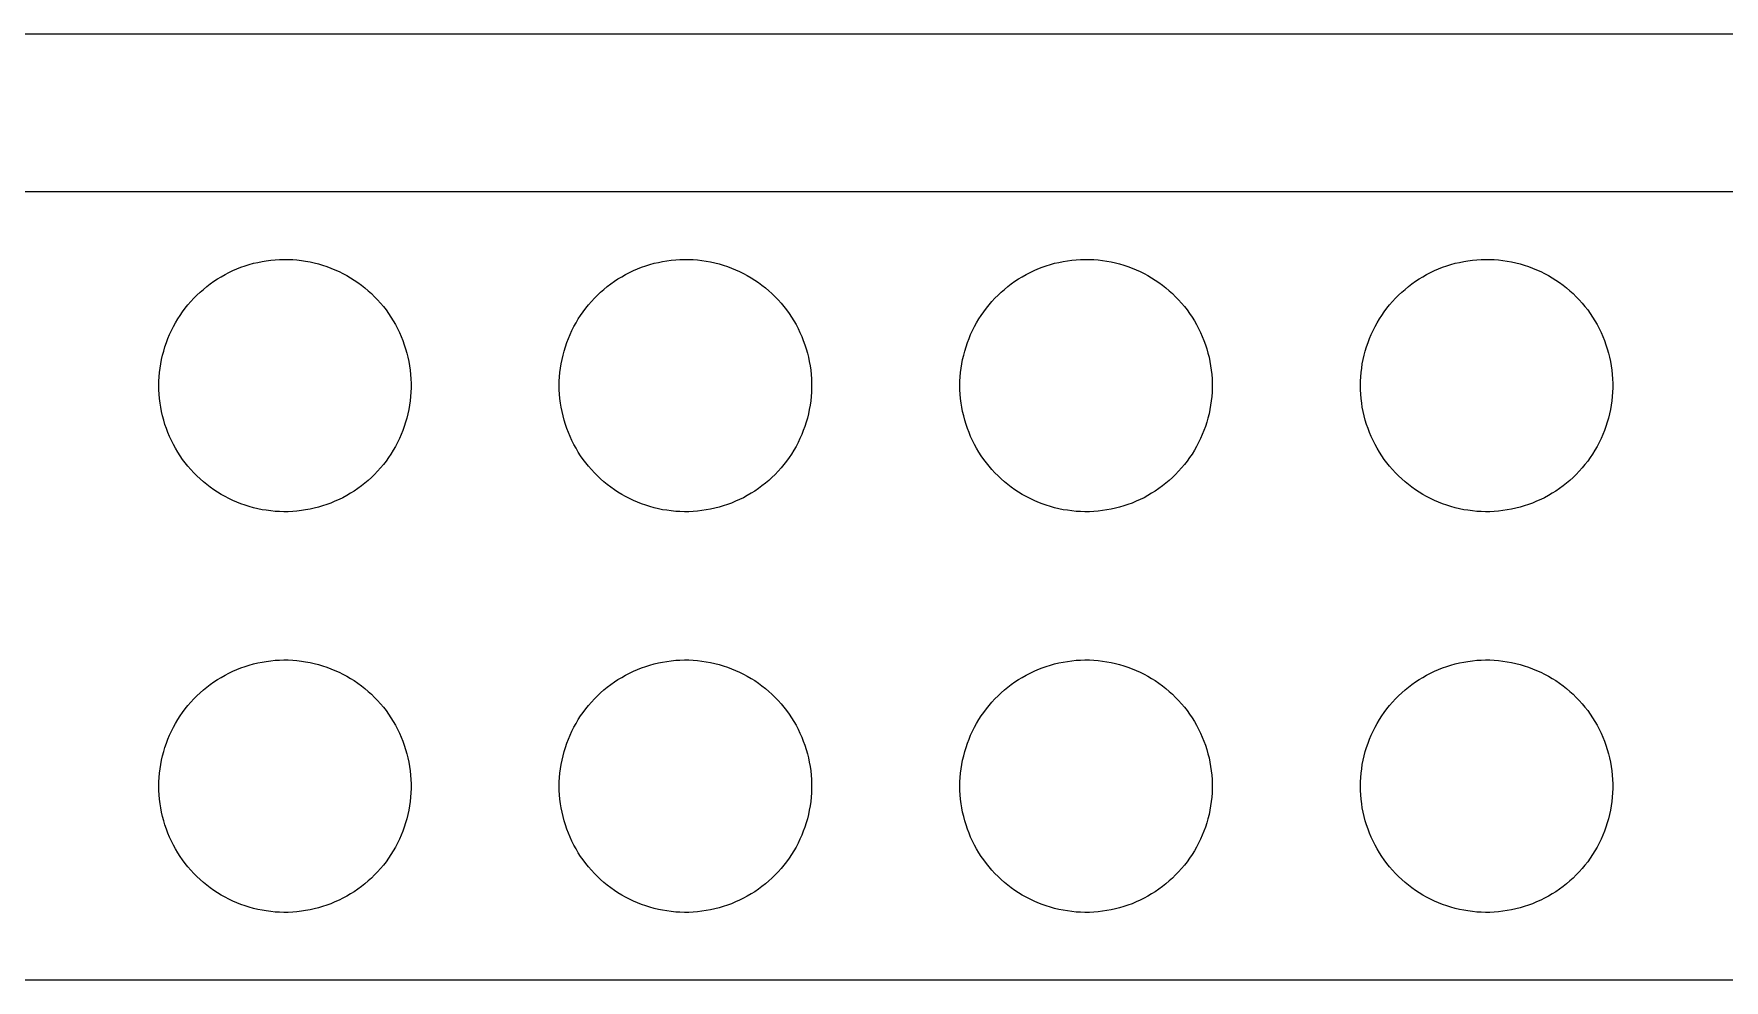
# Model space of a CAD drawing. Header units: millimetres. Extents: x -87 to 0, y -2.5 to 56.
# Drawn here: x -42.98 to -32.26, y 50 to 56 of the extents above; entities that cross this region are included whole.
import ezdxf

# ---------------------------------------------------------------- set-up
doc = ezdxf.new("R2010")
doc.units = ezdxf.units.MM
doc.header["$MEASUREMENT"] = 0
for name, color, linetype, true_color in [('BOARD_OUTLINE', 254, 'Continuous', 0xd6d6d6), ('PARTS_TOP', 111, 'Continuous', 0x7fffbf), ('PINS_TOP', 1, 'Continuous', 0xff0000)]:
    doc.layers.add(name, color=color, linetype=linetype, true_color=true_color)

msp = doc.modelspace()

# ---------------------------------------------------------------- linework, layer by layer
at = {"layer": 'BOARD_OUTLINE'}
msp.add_lwpolyline([(-82, 56), (-3, 56)], dxfattribs=at)
at = {"layer": 'PARTS_TOP'}
msp.add_lwpolyline([(-7.1, 50), (-57.9, 50), (-57.9, 55), (-7.1, 55), (-7.1, 50)], dxfattribs=at)
at = {"layer": 'PINS_TOP'}
for points in [[(-42.19, 53.77), (-42.19, 53.798), (-42.188, 53.825), (-42.186, 53.853), (-42.182, 53.881), (-42.178, 53.908), (-42.173, 53.935), (-42.166, 53.962), (-42.159, 53.989), (-42.151, 54.016), (-42.142, 54.042), (-42.132, 54.068), (-42.122, 54.094), (-42.11, 54.119), (-42.097, 54.144), (-42.084, 54.168), (-42.07, 54.192), (-42.055, 54.215), (-42.039, 54.238), (-42.022, 54.26), (-42.005, 54.282), (-41.987, 54.303), (-41.968, 54.323), (-41.948, 54.343), (-41.928, 54.362), (-41.907, 54.38), (-41.886, 54.398), (-41.864, 54.415), (-41.841, 54.431), (-41.818, 54.446), (-41.794, 54.46), (-41.77, 54.474), (-41.745, 54.487), (-41.72, 54.499), (-41.695, 54.51), (-41.669, 54.52), (-41.642, 54.529), (-41.616, 54.537), (-41.589, 54.545), (-41.562, 54.551), (-41.535, 54.557), (-41.508, 54.561), (-41.48, 54.565), (-41.452, 54.568), (-41.425, 54.569), (-41.397, 54.57), (-41.369, 54.57), (-41.341, 54.569), (-41.314, 54.566), (-41.286, 54.563), (-41.259, 54.559), (-41.231, 54.554), (-41.204, 54.548), (-41.177, 54.541), (-41.151, 54.533), (-41.124, 54.525), (-41.098, 54.515), (-41.073, 54.504), (-41.047, 54.493), (-41.022, 54.481), (-40.998, 54.467), (-40.974, 54.453), (-40.951, 54.439), (-40.928, 54.423), (-40.905, 54.406), (-40.883, 54.389), (-40.862, 54.371), (-40.842, 54.353), (-40.822, 54.333), (-40.803, 54.313), (-40.784, 54.292), (-40.766, 54.271), (-40.749, 54.249), (-40.733, 54.227), (-40.718, 54.204), (-40.703, 54.18), (-40.689, 54.156), (-40.676, 54.131), (-40.664, 54.106), (-40.653, 54.081), (-40.643, 54.055), (-40.633, 54.029), (-40.625, 54.003), (-40.617, 53.976), (-40.61, 53.949), (-40.605, 53.922), (-40.6, 53.894), (-40.596, 53.867), (-40.593, 53.839), (-40.591, 53.812), (-40.59, 53.784), (-40.59, 53.756), (-40.591, 53.728), (-40.593, 53.701), (-40.596, 53.673), (-40.6, 53.646), (-40.605, 53.618), (-40.61, 53.591), (-40.617, 53.564), (-40.625, 53.537), (-40.633, 53.511), (-40.643, 53.485), (-40.653, 53.459), (-40.664, 53.434), (-40.676, 53.409), (-40.689, 53.384), (-40.703, 53.36), (-40.718, 53.336), (-40.733, 53.313), (-40.749, 53.291), (-40.766, 53.269), (-40.784, 53.248), (-40.803, 53.227), (-40.822, 53.207), (-40.842, 53.187), (-40.862, 53.169), (-40.883, 53.151), (-40.905, 53.134), (-40.928, 53.117), (-40.951, 53.101), (-40.974, 53.087), (-40.998, 53.073), (-41.022, 53.059), (-41.047, 53.047), (-41.073, 53.036), (-41.098, 53.025), (-41.124, 53.015), (-41.151, 53.007), (-41.177, 52.999), (-41.204, 52.992), (-41.231, 52.986), (-41.259, 52.981), (-41.286, 52.977), (-41.314, 52.974), (-41.341, 52.971), (-41.369, 52.97), (-41.397, 52.97), (-41.425, 52.971), (-41.452, 52.972), (-41.48, 52.975), (-41.508, 52.979), (-41.535, 52.983), (-41.562, 52.989), (-41.589, 52.995), (-41.616, 53.003), (-41.642, 53.011), (-41.669, 53.02), (-41.695, 53.03), (-41.72, 53.041), (-41.745, 53.053), (-41.77, 53.066), (-41.794, 53.08), (-41.818, 53.094), (-41.841, 53.109), (-41.864, 53.125), (-41.886, 53.142), (-41.907, 53.16), (-41.928, 53.178), (-41.948, 53.197), (-41.968, 53.217), (-41.987, 53.237), (-42.005, 53.258), (-42.022, 53.28), (-42.039, 53.302), (-42.055, 53.325), (-42.07, 53.348), (-42.084, 53.372), (-42.097, 53.396), (-42.11, 53.421), (-42.122, 53.446), (-42.132, 53.472), (-42.142, 53.498), (-42.151, 53.524), (-42.159, 53.551), (-42.166, 53.578), (-42.173, 53.605), (-42.178, 53.632), (-42.182, 53.659), (-42.186, 53.687), (-42.188, 53.715), (-42.19, 53.742), (-42.19, 53.77)], [(-39.65, 53.77), (-39.65, 53.798), (-39.648, 53.825), (-39.646, 53.853), (-39.642, 53.881), (-39.638, 53.908), (-39.633, 53.935), (-39.626, 53.962), (-39.619, 53.989), (-39.611, 54.016), (-39.602, 54.042), (-39.592, 54.068), (-39.582, 54.094), (-39.57, 54.119), (-39.557, 54.144), (-39.544, 54.168), (-39.53, 54.192), (-39.515, 54.215), (-39.499, 54.238), (-39.482, 54.26), (-39.465, 54.282), (-39.447, 54.303), (-39.428, 54.323), (-39.408, 54.343), (-39.388, 54.362), (-39.367, 54.38), (-39.346, 54.398), (-39.324, 54.415), (-39.301, 54.431), (-39.278, 54.446), (-39.254, 54.46), (-39.23, 54.474), (-39.205, 54.487), (-39.18, 54.499), (-39.155, 54.51), (-39.129, 54.52), (-39.102, 54.529), (-39.076, 54.537), (-39.049, 54.545), (-39.022, 54.551), (-38.995, 54.557), (-38.968, 54.561), (-38.94, 54.565), (-38.912, 54.568), (-38.885, 54.569), (-38.857, 54.57), (-38.829, 54.57), (-38.801, 54.569), (-38.774, 54.566), (-38.746, 54.563), (-38.719, 54.559), (-38.691, 54.554), (-38.664, 54.548), (-38.637, 54.541), (-38.611, 54.533), (-38.584, 54.525), (-38.558, 54.515), (-38.533, 54.504), (-38.507, 54.493), (-38.482, 54.481), (-38.458, 54.467), (-38.434, 54.453), (-38.411, 54.439), (-38.388, 54.423), (-38.365, 54.406), (-38.343, 54.389), (-38.322, 54.371), (-38.302, 54.353), (-38.282, 54.333), (-38.263, 54.313), (-38.244, 54.292), (-38.226, 54.271), (-38.209, 54.249), (-38.193, 54.227), (-38.178, 54.204), (-38.163, 54.18), (-38.149, 54.156), (-38.136, 54.131), (-38.124, 54.106), (-38.113, 54.081), (-38.103, 54.055), (-38.093, 54.029), (-38.085, 54.003), (-38.077, 53.976), (-38.07, 53.949), (-38.065, 53.922), (-38.06, 53.894), (-38.056, 53.867), (-38.053, 53.839), (-38.051, 53.812), (-38.05, 53.784), (-38.05, 53.756), (-38.051, 53.728), (-38.053, 53.701), (-38.056, 53.673), (-38.06, 53.646), (-38.065, 53.618), (-38.07, 53.591), (-38.077, 53.564), (-38.085, 53.537), (-38.093, 53.511), (-38.103, 53.485), (-38.113, 53.459), (-38.124, 53.434), (-38.136, 53.409), (-38.149, 53.384), (-38.163, 53.36), (-38.178, 53.336), (-38.193, 53.313), (-38.209, 53.291), (-38.226, 53.269), (-38.244, 53.248), (-38.263, 53.227), (-38.282, 53.207), (-38.302, 53.187), (-38.322, 53.169), (-38.343, 53.151), (-38.365, 53.134), (-38.388, 53.117), (-38.411, 53.101), (-38.434, 53.087), (-38.458, 53.073), (-38.482, 53.059), (-38.507, 53.047), (-38.533, 53.036), (-38.558, 53.025), (-38.584, 53.015), (-38.611, 53.007), (-38.637, 52.999), (-38.664, 52.992), (-38.691, 52.986), (-38.719, 52.981), (-38.746, 52.977), (-38.774, 52.974), (-38.801, 52.971), (-38.829, 52.97), (-38.857, 52.97), (-38.885, 52.971), (-38.912, 52.972), (-38.94, 52.975), (-38.968, 52.979), (-38.995, 52.983), (-39.022, 52.989), (-39.049, 52.995), (-39.076, 53.003), (-39.102, 53.011), (-39.129, 53.02), (-39.155, 53.03), (-39.18, 53.041), (-39.205, 53.053), (-39.23, 53.066), (-39.254, 53.08), (-39.278, 53.094), (-39.301, 53.109), (-39.324, 53.125), (-39.346, 53.142), (-39.367, 53.16), (-39.388, 53.178), (-39.408, 53.197), (-39.428, 53.217), (-39.447, 53.237), (-39.465, 53.258), (-39.482, 53.28), (-39.499, 53.302), (-39.515, 53.325), (-39.53, 53.348), (-39.544, 53.372), (-39.557, 53.396), (-39.57, 53.421), (-39.582, 53.446), (-39.592, 53.472), (-39.602, 53.498), (-39.611, 53.524), (-39.619, 53.551), (-39.626, 53.578), (-39.633, 53.605), (-39.638, 53.632), (-39.642, 53.659), (-39.646, 53.687), (-39.648, 53.715), (-39.65, 53.742), (-39.65, 53.77)], [(-37.11, 53.77), (-37.11, 53.798), (-37.108, 53.825), (-37.106, 53.853), (-37.102, 53.881), (-37.098, 53.908), (-37.093, 53.935), (-37.086, 53.962), (-37.079, 53.989), (-37.071, 54.016), (-37.062, 54.042), (-37.052, 54.068), (-37.042, 54.094), (-37.03, 54.119), (-37.017, 54.144), (-37.004, 54.168), (-36.99, 54.192), (-36.975, 54.215), (-36.959, 54.238), (-36.942, 54.26), (-36.925, 54.282), (-36.907, 54.303), (-36.888, 54.323), (-36.868, 54.343), (-36.848, 54.362), (-36.827, 54.38), (-36.806, 54.398), (-36.784, 54.415), (-36.761, 54.431), (-36.738, 54.446), (-36.714, 54.46), (-36.69, 54.474), (-36.665, 54.487), (-36.64, 54.499), (-36.615, 54.51), (-36.589, 54.52), (-36.562, 54.529), (-36.536, 54.537), (-36.509, 54.545), (-36.482, 54.551), (-36.455, 54.557), (-36.428, 54.561), (-36.4, 54.565), (-36.372, 54.568), (-36.345, 54.569), (-36.317, 54.57), (-36.289, 54.57), (-36.261, 54.569), (-36.234, 54.566), (-36.206, 54.563), (-36.179, 54.559), (-36.151, 54.554), (-36.124, 54.548), (-36.097, 54.541), (-36.071, 54.533), (-36.044, 54.525), (-36.018, 54.515), (-35.993, 54.504), (-35.967, 54.493), (-35.942, 54.481), (-35.918, 54.467), (-35.894, 54.453), (-35.871, 54.439), (-35.848, 54.423), (-35.825, 54.406), (-35.803, 54.389), (-35.782, 54.371), (-35.762, 54.353), (-35.742, 54.333), (-35.723, 54.313), (-35.704, 54.292), (-35.686, 54.271), (-35.669, 54.249), (-35.653, 54.227), (-35.638, 54.204), (-35.623, 54.18), (-35.609, 54.156), (-35.596, 54.131), (-35.584, 54.106), (-35.573, 54.081), (-35.563, 54.055), (-35.553, 54.029), (-35.545, 54.003), (-35.537, 53.976), (-35.53, 53.949), (-35.525, 53.922), (-35.52, 53.894), (-35.516, 53.867), (-35.513, 53.839), (-35.511, 53.812), (-35.51, 53.784), (-35.51, 53.756), (-35.511, 53.728), (-35.513, 53.701), (-35.516, 53.673), (-35.52, 53.646), (-35.525, 53.618), (-35.53, 53.591), (-35.537, 53.564), (-35.545, 53.537), (-35.553, 53.511), (-35.563, 53.485), (-35.573, 53.459), (-35.584, 53.434), (-35.596, 53.409), (-35.609, 53.384), (-35.623, 53.36), (-35.638, 53.336), (-35.653, 53.313), (-35.669, 53.291), (-35.686, 53.269), (-35.704, 53.248), (-35.723, 53.227), (-35.742, 53.207), (-35.762, 53.187), (-35.782, 53.169), (-35.803, 53.151), (-35.825, 53.134), (-35.848, 53.117), (-35.871, 53.101), (-35.894, 53.087), (-35.918, 53.073), (-35.942, 53.059), (-35.967, 53.047), (-35.993, 53.036), (-36.018, 53.025), (-36.044, 53.015), (-36.071, 53.007), (-36.097, 52.999), (-36.124, 52.992), (-36.151, 52.986), (-36.179, 52.981), (-36.206, 52.977), (-36.234, 52.974), (-36.261, 52.971), (-36.289, 52.97), (-36.317, 52.97), (-36.345, 52.971), (-36.372, 52.972), (-36.4, 52.975), (-36.428, 52.979), (-36.455, 52.983), (-36.482, 52.989), (-36.509, 52.995), (-36.536, 53.003), (-36.562, 53.011), (-36.589, 53.02), (-36.615, 53.03), (-36.64, 53.041), (-36.665, 53.053), (-36.69, 53.066), (-36.714, 53.08), (-36.738, 53.094), (-36.761, 53.109), (-36.784, 53.125), (-36.806, 53.142), (-36.827, 53.16), (-36.848, 53.178), (-36.868, 53.197), (-36.888, 53.217), (-36.907, 53.237), (-36.925, 53.258), (-36.942, 53.28), (-36.959, 53.302), (-36.975, 53.325), (-36.99, 53.348), (-37.004, 53.372), (-37.017, 53.396), (-37.03, 53.421), (-37.042, 53.446), (-37.052, 53.472), (-37.062, 53.498), (-37.071, 53.524), (-37.079, 53.551), (-37.086, 53.578), (-37.093, 53.605), (-37.098, 53.632), (-37.102, 53.659), (-37.106, 53.687), (-37.108, 53.715), (-37.11, 53.742), (-37.11, 53.77)], [(-34.57, 53.77), (-34.57, 53.798), (-34.568, 53.825), (-34.566, 53.853), (-34.562, 53.881), (-34.558, 53.908), (-34.553, 53.935), (-34.546, 53.962), (-34.539, 53.989), (-34.531, 54.016), (-34.522, 54.042), (-34.512, 54.068), (-34.502, 54.094), (-34.49, 54.119), (-34.477, 54.144), (-34.464, 54.168), (-34.45, 54.192), (-34.435, 54.215), (-34.419, 54.238), (-34.402, 54.26), (-34.385, 54.282), (-34.367, 54.303), (-34.348, 54.323), (-34.328, 54.343), (-34.308, 54.362), (-34.287, 54.38), (-34.266, 54.398), (-34.244, 54.415), (-34.221, 54.431), (-34.198, 54.446), (-34.174, 54.46), (-34.15, 54.474), (-34.125, 54.487), (-34.1, 54.499), (-34.075, 54.51), (-34.049, 54.52), (-34.022, 54.529), (-33.996, 54.537), (-33.969, 54.545), (-33.942, 54.551), (-33.915, 54.557), (-33.888, 54.561), (-33.86, 54.565), (-33.832, 54.568), (-33.805, 54.569), (-33.777, 54.57), (-33.749, 54.57), (-33.721, 54.569), (-33.694, 54.566), (-33.666, 54.563), (-33.639, 54.559), (-33.611, 54.554), (-33.584, 54.548), (-33.557, 54.541), (-33.531, 54.533), (-33.504, 54.525), (-33.478, 54.515), (-33.453, 54.504), (-33.427, 54.493), (-33.402, 54.481), (-33.378, 54.467), (-33.354, 54.453), (-33.331, 54.439), (-33.308, 54.423), (-33.285, 54.406), (-33.263, 54.389), (-33.242, 54.371), (-33.222, 54.353), (-33.202, 54.333), (-33.183, 54.313), (-33.164, 54.292), (-33.146, 54.271), (-33.129, 54.249), (-33.113, 54.227), (-33.098, 54.204), (-33.083, 54.18), (-33.069, 54.156), (-33.056, 54.131), (-33.044, 54.106), (-33.033, 54.081), (-33.023, 54.055), (-33.013, 54.029), (-33.005, 54.003), (-32.997, 53.976), (-32.99, 53.949), (-32.985, 53.922), (-32.98, 53.894), (-32.976, 53.867), (-32.973, 53.839), (-32.971, 53.812), (-32.97, 53.784), (-32.97, 53.756), (-32.971, 53.728), (-32.973, 53.701), (-32.976, 53.673), (-32.98, 53.646), (-32.985, 53.618), (-32.99, 53.591), (-32.997, 53.564), (-33.005, 53.537), (-33.013, 53.511), (-33.023, 53.485), (-33.033, 53.459), (-33.044, 53.434), (-33.056, 53.409), (-33.069, 53.384), (-33.083, 53.36), (-33.098, 53.336), (-33.113, 53.313), (-33.129, 53.291), (-33.146, 53.269), (-33.164, 53.248), (-33.183, 53.227), (-33.202, 53.207), (-33.222, 53.187), (-33.242, 53.169), (-33.263, 53.151), (-33.285, 53.134), (-33.308, 53.117), (-33.331, 53.101), (-33.354, 53.087), (-33.378, 53.073), (-33.402, 53.059), (-33.427, 53.047), (-33.453, 53.036), (-33.478, 53.025), (-33.504, 53.015), (-33.531, 53.007), (-33.557, 52.999), (-33.584, 52.992), (-33.611, 52.986), (-33.639, 52.981), (-33.666, 52.977), (-33.694, 52.974), (-33.721, 52.971), (-33.749, 52.97), (-33.777, 52.97), (-33.805, 52.971), (-33.832, 52.972), (-33.86, 52.975), (-33.888, 52.979), (-33.915, 52.983), (-33.942, 52.989), (-33.969, 52.995), (-33.996, 53.003), (-34.022, 53.011), (-34.049, 53.02), (-34.075, 53.03), (-34.1, 53.041), (-34.125, 53.053), (-34.15, 53.066), (-34.174, 53.08), (-34.198, 53.094), (-34.221, 53.109), (-34.244, 53.125), (-34.266, 53.142), (-34.287, 53.16), (-34.308, 53.178), (-34.328, 53.197), (-34.348, 53.217), (-34.367, 53.237), (-34.385, 53.258), (-34.402, 53.28), (-34.419, 53.302), (-34.435, 53.325), (-34.45, 53.348), (-34.464, 53.372), (-34.477, 53.396), (-34.49, 53.421), (-34.502, 53.446), (-34.512, 53.472), (-34.522, 53.498), (-34.531, 53.524), (-34.539, 53.551), (-34.546, 53.578), (-34.553, 53.605), (-34.558, 53.632), (-34.562, 53.659), (-34.566, 53.687), (-34.568, 53.715), (-34.57, 53.742), (-34.57, 53.77)], [(-42.19, 51.23), (-42.19, 51.258), (-42.188, 51.285), (-42.186, 51.313), (-42.182, 51.341), (-42.178, 51.368), (-42.173, 51.395), (-42.166, 51.422), (-42.159, 51.449), (-42.151, 51.476), (-42.142, 51.502), (-42.132, 51.528), (-42.122, 51.554), (-42.11, 51.579), (-42.097, 51.604), (-42.084, 51.628), (-42.07, 51.652), (-42.055, 51.675), (-42.039, 51.698), (-42.022, 51.72), (-42.005, 51.742), (-41.987, 51.763), (-41.968, 51.783), (-41.948, 51.803), (-41.928, 51.822), (-41.907, 51.84), (-41.886, 51.858), (-41.864, 51.875), (-41.841, 51.891), (-41.818, 51.906), (-41.794, 51.92), (-41.77, 51.934), (-41.745, 51.947), (-41.72, 51.959), (-41.695, 51.97), (-41.669, 51.98), (-41.642, 51.989), (-41.616, 51.997), (-41.589, 52.005), (-41.562, 52.011), (-41.535, 52.017), (-41.508, 52.021), (-41.48, 52.025), (-41.452, 52.028), (-41.425, 52.029), (-41.397, 52.03), (-41.369, 52.03), (-41.341, 52.029), (-41.314, 52.026), (-41.286, 52.023), (-41.259, 52.019), (-41.231, 52.014), (-41.204, 52.008), (-41.177, 52.001), (-41.151, 51.993), (-41.124, 51.985), (-41.098, 51.975), (-41.073, 51.964), (-41.047, 51.953), (-41.022, 51.941), (-40.998, 51.927), (-40.974, 51.913), (-40.951, 51.899), (-40.928, 51.883), (-40.905, 51.866), (-40.883, 51.849), (-40.862, 51.831), (-40.842, 51.813), (-40.822, 51.793), (-40.803, 51.773), (-40.784, 51.752), (-40.766, 51.731), (-40.749, 51.709), (-40.733, 51.687), (-40.718, 51.664), (-40.703, 51.64), (-40.689, 51.616), (-40.676, 51.591), (-40.664, 51.566), (-40.653, 51.541), (-40.643, 51.515), (-40.633, 51.489), (-40.625, 51.463), (-40.617, 51.436), (-40.61, 51.409), (-40.605, 51.382), (-40.6, 51.354), (-40.596, 51.327), (-40.593, 51.299), (-40.591, 51.272), (-40.59, 51.244), (-40.59, 51.216), (-40.591, 51.188), (-40.593, 51.161), (-40.596, 51.133), (-40.6, 51.106), (-40.605, 51.078), (-40.61, 51.051), (-40.617, 51.024), (-40.625, 50.997), (-40.633, 50.971), (-40.643, 50.945), (-40.653, 50.919), (-40.664, 50.894), (-40.676, 50.869), (-40.689, 50.844), (-40.703, 50.82), (-40.718, 50.796), (-40.733, 50.773), (-40.749, 50.751), (-40.766, 50.729), (-40.784, 50.708), (-40.803, 50.687), (-40.822, 50.667), (-40.842, 50.647), (-40.862, 50.629), (-40.883, 50.611), (-40.905, 50.594), (-40.928, 50.577), (-40.951, 50.561), (-40.974, 50.547), (-40.998, 50.533), (-41.022, 50.519), (-41.047, 50.507), (-41.073, 50.496), (-41.098, 50.485), (-41.124, 50.475), (-41.151, 50.467), (-41.177, 50.459), (-41.204, 50.452), (-41.231, 50.446), (-41.259, 50.441), (-41.286, 50.437), (-41.314, 50.434), (-41.341, 50.431), (-41.369, 50.43), (-41.397, 50.43), (-41.425, 50.431), (-41.452, 50.432), (-41.48, 50.435), (-41.508, 50.439), (-41.535, 50.443), (-41.562, 50.449), (-41.589, 50.455), (-41.616, 50.463), (-41.642, 50.471), (-41.669, 50.48), (-41.695, 50.49), (-41.72, 50.501), (-41.745, 50.513), (-41.77, 50.526), (-41.794, 50.54), (-41.818, 50.554), (-41.841, 50.569), (-41.864, 50.585), (-41.886, 50.602), (-41.907, 50.62), (-41.928, 50.638), (-41.948, 50.657), (-41.968, 50.677), (-41.987, 50.697), (-42.005, 50.718), (-42.022, 50.74), (-42.039, 50.762), (-42.055, 50.785), (-42.07, 50.808), (-42.084, 50.832), (-42.097, 50.856), (-42.11, 50.881), (-42.122, 50.906), (-42.132, 50.932), (-42.142, 50.958), (-42.151, 50.984), (-42.159, 51.011), (-42.166, 51.038), (-42.173, 51.065), (-42.178, 51.092), (-42.182, 51.119), (-42.186, 51.147), (-42.188, 51.175), (-42.19, 51.202), (-42.19, 51.23)], [(-39.65, 51.23), (-39.65, 51.258), (-39.648, 51.285), (-39.646, 51.313), (-39.642, 51.341), (-39.638, 51.368), (-39.633, 51.395), (-39.626, 51.422), (-39.619, 51.449), (-39.611, 51.476), (-39.602, 51.502), (-39.592, 51.528), (-39.582, 51.554), (-39.57, 51.579), (-39.557, 51.604), (-39.544, 51.628), (-39.53, 51.652), (-39.515, 51.675), (-39.499, 51.698), (-39.482, 51.72), (-39.465, 51.742), (-39.447, 51.763), (-39.428, 51.783), (-39.408, 51.803), (-39.388, 51.822), (-39.367, 51.84), (-39.346, 51.858), (-39.324, 51.875), (-39.301, 51.891), (-39.278, 51.906), (-39.254, 51.92), (-39.23, 51.934), (-39.205, 51.947), (-39.18, 51.959), (-39.155, 51.97), (-39.129, 51.98), (-39.102, 51.989), (-39.076, 51.997), (-39.049, 52.005), (-39.022, 52.011), (-38.995, 52.017), (-38.968, 52.021), (-38.94, 52.025), (-38.912, 52.028), (-38.885, 52.029), (-38.857, 52.03), (-38.829, 52.03), (-38.801, 52.029), (-38.774, 52.026), (-38.746, 52.023), (-38.719, 52.019), (-38.691, 52.014), (-38.664, 52.008), (-38.637, 52.001), (-38.611, 51.993), (-38.584, 51.985), (-38.558, 51.975), (-38.533, 51.964), (-38.507, 51.953), (-38.482, 51.941), (-38.458, 51.927), (-38.434, 51.913), (-38.411, 51.899), (-38.388, 51.883), (-38.365, 51.866), (-38.343, 51.849), (-38.322, 51.831), (-38.302, 51.813), (-38.282, 51.793), (-38.263, 51.773), (-38.244, 51.752), (-38.226, 51.731), (-38.209, 51.709), (-38.193, 51.687), (-38.178, 51.664), (-38.163, 51.64), (-38.149, 51.616), (-38.136, 51.591), (-38.124, 51.566), (-38.113, 51.541), (-38.103, 51.515), (-38.093, 51.489), (-38.085, 51.463), (-38.077, 51.436), (-38.07, 51.409), (-38.065, 51.382), (-38.06, 51.354), (-38.056, 51.327), (-38.053, 51.299), (-38.051, 51.272), (-38.05, 51.244), (-38.05, 51.216), (-38.051, 51.188), (-38.053, 51.161), (-38.056, 51.133), (-38.06, 51.106), (-38.065, 51.078), (-38.07, 51.051), (-38.077, 51.024), (-38.085, 50.997), (-38.093, 50.971), (-38.103, 50.945), (-38.113, 50.919), (-38.124, 50.894), (-38.136, 50.869), (-38.149, 50.844), (-38.163, 50.82), (-38.178, 50.796), (-38.193, 50.773), (-38.209, 50.751), (-38.226, 50.729), (-38.244, 50.708), (-38.263, 50.687), (-38.282, 50.667), (-38.302, 50.647), (-38.322, 50.629), (-38.343, 50.611), (-38.365, 50.594), (-38.388, 50.577), (-38.411, 50.561), (-38.434, 50.547), (-38.458, 50.533), (-38.482, 50.519), (-38.507, 50.507), (-38.533, 50.496), (-38.558, 50.485), (-38.584, 50.475), (-38.611, 50.467), (-38.637, 50.459), (-38.664, 50.452), (-38.691, 50.446), (-38.719, 50.441), (-38.746, 50.437), (-38.774, 50.434), (-38.801, 50.431), (-38.829, 50.43), (-38.857, 50.43), (-38.885, 50.431), (-38.912, 50.432), (-38.94, 50.435), (-38.968, 50.439), (-38.995, 50.443), (-39.022, 50.449), (-39.049, 50.455), (-39.076, 50.463), (-39.102, 50.471), (-39.129, 50.48), (-39.155, 50.49), (-39.18, 50.501), (-39.205, 50.513), (-39.23, 50.526), (-39.254, 50.54), (-39.278, 50.554), (-39.301, 50.569), (-39.324, 50.585), (-39.346, 50.602), (-39.367, 50.62), (-39.388, 50.638), (-39.408, 50.657), (-39.428, 50.677), (-39.447, 50.697), (-39.465, 50.718), (-39.482, 50.74), (-39.499, 50.762), (-39.515, 50.785), (-39.53, 50.808), (-39.544, 50.832), (-39.557, 50.856), (-39.57, 50.881), (-39.582, 50.906), (-39.592, 50.932), (-39.602, 50.958), (-39.611, 50.984), (-39.619, 51.011), (-39.626, 51.038), (-39.633, 51.065), (-39.638, 51.092), (-39.642, 51.119), (-39.646, 51.147), (-39.648, 51.175), (-39.65, 51.202), (-39.65, 51.23)], [(-37.11, 51.23), (-37.11, 51.258), (-37.108, 51.285), (-37.106, 51.313), (-37.102, 51.341), (-37.098, 51.368), (-37.093, 51.395), (-37.086, 51.422), (-37.079, 51.449), (-37.071, 51.476), (-37.062, 51.502), (-37.052, 51.528), (-37.042, 51.554), (-37.03, 51.579), (-37.017, 51.604), (-37.004, 51.628), (-36.99, 51.652), (-36.975, 51.675), (-36.959, 51.698), (-36.942, 51.72), (-36.925, 51.742), (-36.907, 51.763), (-36.888, 51.783), (-36.868, 51.803), (-36.848, 51.822), (-36.827, 51.84), (-36.806, 51.858), (-36.784, 51.875), (-36.761, 51.891), (-36.738, 51.906), (-36.714, 51.92), (-36.69, 51.934), (-36.665, 51.947), (-36.64, 51.959), (-36.615, 51.97), (-36.589, 51.98), (-36.562, 51.989), (-36.536, 51.997), (-36.509, 52.005), (-36.482, 52.011), (-36.455, 52.017), (-36.428, 52.021), (-36.4, 52.025), (-36.372, 52.028), (-36.345, 52.029), (-36.317, 52.03), (-36.289, 52.03), (-36.261, 52.029), (-36.234, 52.026), (-36.206, 52.023), (-36.179, 52.019), (-36.151, 52.014), (-36.124, 52.008), (-36.097, 52.001), (-36.071, 51.993), (-36.044, 51.985), (-36.018, 51.975), (-35.993, 51.964), (-35.967, 51.953), (-35.942, 51.941), (-35.918, 51.927), (-35.894, 51.913), (-35.871, 51.899), (-35.848, 51.883), (-35.825, 51.866), (-35.803, 51.849), (-35.782, 51.831), (-35.762, 51.813), (-35.742, 51.793), (-35.723, 51.773), (-35.704, 51.752), (-35.686, 51.731), (-35.669, 51.709), (-35.653, 51.687), (-35.638, 51.664), (-35.623, 51.64), (-35.609, 51.616), (-35.596, 51.591), (-35.584, 51.566), (-35.573, 51.541), (-35.563, 51.515), (-35.553, 51.489), (-35.545, 51.463), (-35.537, 51.436), (-35.53, 51.409), (-35.525, 51.382), (-35.52, 51.354), (-35.516, 51.327), (-35.513, 51.299), (-35.511, 51.272), (-35.51, 51.244), (-35.51, 51.216), (-35.511, 51.188), (-35.513, 51.161), (-35.516, 51.133), (-35.52, 51.106), (-35.525, 51.078), (-35.53, 51.051), (-35.537, 51.024), (-35.545, 50.997), (-35.553, 50.971), (-35.563, 50.945), (-35.573, 50.919), (-35.584, 50.894), (-35.596, 50.869), (-35.609, 50.844), (-35.623, 50.82), (-35.638, 50.796), (-35.653, 50.773), (-35.669, 50.751), (-35.686, 50.729), (-35.704, 50.708), (-35.723, 50.687), (-35.742, 50.667), (-35.762, 50.647), (-35.782, 50.629), (-35.803, 50.611), (-35.825, 50.594), (-35.848, 50.577), (-35.871, 50.561), (-35.894, 50.547), (-35.918, 50.533), (-35.942, 50.519), (-35.967, 50.507), (-35.993, 50.496), (-36.018, 50.485), (-36.044, 50.475), (-36.071, 50.467), (-36.097, 50.459), (-36.124, 50.452), (-36.151, 50.446), (-36.179, 50.441), (-36.206, 50.437), (-36.234, 50.434), (-36.261, 50.431), (-36.289, 50.43), (-36.317, 50.43), (-36.345, 50.431), (-36.372, 50.432), (-36.4, 50.435), (-36.428, 50.439), (-36.455, 50.443), (-36.482, 50.449), (-36.509, 50.455), (-36.536, 50.463), (-36.562, 50.471), (-36.589, 50.48), (-36.615, 50.49), (-36.64, 50.501), (-36.665, 50.513), (-36.69, 50.526), (-36.714, 50.54), (-36.738, 50.554), (-36.761, 50.569), (-36.784, 50.585), (-36.806, 50.602), (-36.827, 50.62), (-36.848, 50.638), (-36.868, 50.657), (-36.888, 50.677), (-36.907, 50.697), (-36.925, 50.718), (-36.942, 50.74), (-36.959, 50.762), (-36.975, 50.785), (-36.99, 50.808), (-37.004, 50.832), (-37.017, 50.856), (-37.03, 50.881), (-37.042, 50.906), (-37.052, 50.932), (-37.062, 50.958), (-37.071, 50.984), (-37.079, 51.011), (-37.086, 51.038), (-37.093, 51.065), (-37.098, 51.092), (-37.102, 51.119), (-37.106, 51.147), (-37.108, 51.175), (-37.11, 51.202), (-37.11, 51.23)], [(-34.57, 51.23), (-34.57, 51.258), (-34.568, 51.285), (-34.566, 51.313), (-34.562, 51.341), (-34.558, 51.368), (-34.553, 51.395), (-34.546, 51.422), (-34.539, 51.449), (-34.531, 51.476), (-34.522, 51.502), (-34.512, 51.528), (-34.502, 51.554), (-34.49, 51.579), (-34.477, 51.604), (-34.464, 51.628), (-34.45, 51.652), (-34.435, 51.675), (-34.419, 51.698), (-34.402, 51.72), (-34.385, 51.742), (-34.367, 51.763), (-34.348, 51.783), (-34.328, 51.803), (-34.308, 51.822), (-34.287, 51.84), (-34.266, 51.858), (-34.244, 51.875), (-34.221, 51.891), (-34.198, 51.906), (-34.174, 51.92), (-34.15, 51.934), (-34.125, 51.947), (-34.1, 51.959), (-34.075, 51.97), (-34.049, 51.98), (-34.022, 51.989), (-33.996, 51.997), (-33.969, 52.005), (-33.942, 52.011), (-33.915, 52.017), (-33.888, 52.021), (-33.86, 52.025), (-33.832, 52.028), (-33.805, 52.029), (-33.777, 52.03), (-33.749, 52.03), (-33.721, 52.029), (-33.694, 52.026), (-33.666, 52.023), (-33.639, 52.019), (-33.611, 52.014), (-33.584, 52.008), (-33.557, 52.001), (-33.531, 51.993), (-33.504, 51.985), (-33.478, 51.975), (-33.453, 51.964), (-33.427, 51.953), (-33.402, 51.941), (-33.378, 51.927), (-33.354, 51.913), (-33.331, 51.899), (-33.308, 51.883), (-33.285, 51.866), (-33.263, 51.849), (-33.242, 51.831), (-33.222, 51.813), (-33.202, 51.793), (-33.183, 51.773), (-33.164, 51.752), (-33.146, 51.731), (-33.129, 51.709), (-33.113, 51.687), (-33.098, 51.664), (-33.083, 51.64), (-33.069, 51.616), (-33.056, 51.591), (-33.044, 51.566), (-33.033, 51.541), (-33.023, 51.515), (-33.013, 51.489), (-33.005, 51.463), (-32.997, 51.436), (-32.99, 51.409), (-32.985, 51.382), (-32.98, 51.354), (-32.976, 51.327), (-32.973, 51.299), (-32.971, 51.272), (-32.97, 51.244), (-32.97, 51.216), (-32.971, 51.188), (-32.973, 51.161), (-32.976, 51.133), (-32.98, 51.106), (-32.985, 51.078), (-32.99, 51.051), (-32.997, 51.024), (-33.005, 50.997), (-33.013, 50.971), (-33.023, 50.945), (-33.033, 50.919), (-33.044, 50.894), (-33.056, 50.869), (-33.069, 50.844), (-33.083, 50.82), (-33.098, 50.796), (-33.113, 50.773), (-33.129, 50.751), (-33.146, 50.729), (-33.164, 50.708), (-33.183, 50.687), (-33.202, 50.667), (-33.222, 50.647), (-33.242, 50.629), (-33.263, 50.611), (-33.285, 50.594), (-33.308, 50.577), (-33.331, 50.561), (-33.354, 50.547), (-33.378, 50.533), (-33.402, 50.519), (-33.427, 50.507), (-33.453, 50.496), (-33.478, 50.485), (-33.504, 50.475), (-33.531, 50.467), (-33.557, 50.459), (-33.584, 50.452), (-33.611, 50.446), (-33.639, 50.441), (-33.666, 50.437), (-33.694, 50.434), (-33.721, 50.431), (-33.749, 50.43), (-33.777, 50.43), (-33.805, 50.431), (-33.832, 50.432), (-33.86, 50.435), (-33.888, 50.439), (-33.915, 50.443), (-33.942, 50.449), (-33.969, 50.455), (-33.996, 50.463), (-34.022, 50.471), (-34.049, 50.48), (-34.075, 50.49), (-34.1, 50.501), (-34.125, 50.513), (-34.15, 50.526), (-34.174, 50.54), (-34.198, 50.554), (-34.221, 50.569), (-34.244, 50.585), (-34.266, 50.602), (-34.287, 50.62), (-34.308, 50.638), (-34.328, 50.657), (-34.348, 50.677), (-34.367, 50.697), (-34.385, 50.718), (-34.402, 50.74), (-34.419, 50.762), (-34.435, 50.785), (-34.45, 50.808), (-34.464, 50.832), (-34.477, 50.856), (-34.49, 50.881), (-34.502, 50.906), (-34.512, 50.932), (-34.522, 50.958), (-34.531, 50.984), (-34.539, 51.011), (-34.546, 51.038), (-34.553, 51.065), (-34.558, 51.092), (-34.562, 51.119), (-34.566, 51.147), (-34.568, 51.175), (-34.57, 51.202), (-34.57, 51.23)]]:
    msp.add_lwpolyline(points, dxfattribs=at)

doc.saveas('drawing.dxf')
